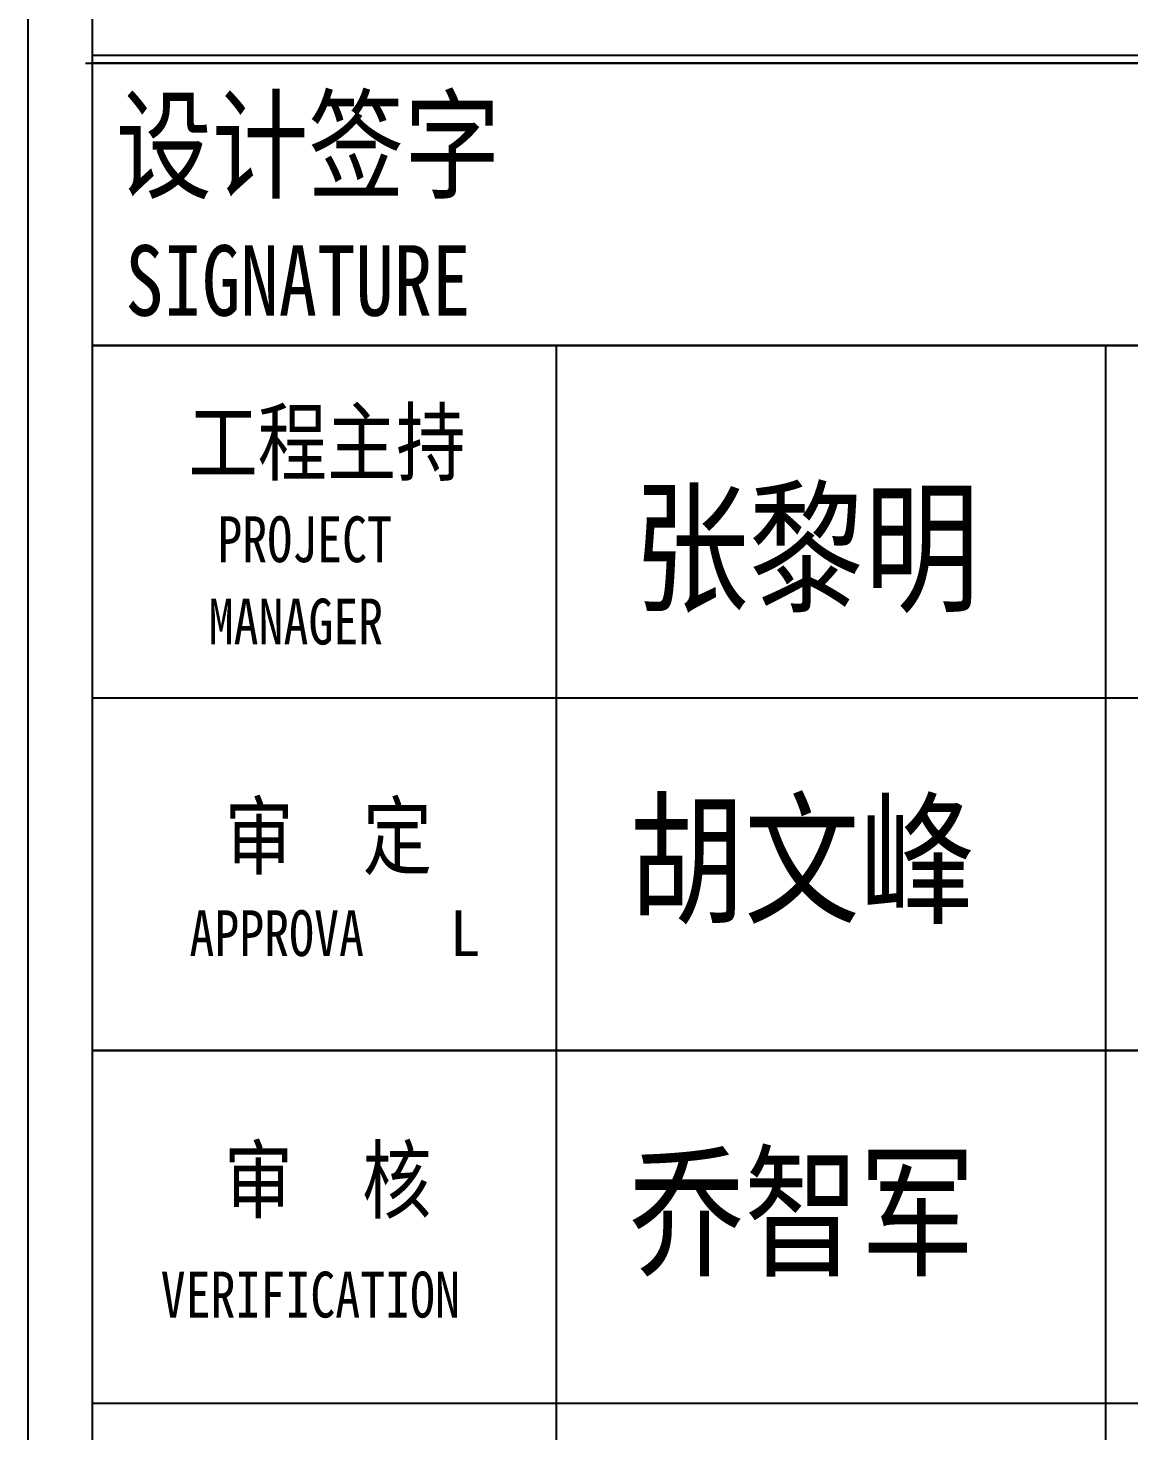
# Model space of a CAD drawing. Header units: inches. Extents: x 18712 to 314639, y 0 to 420500.
# Drawn here: x 131212 to 134335, y 177284 to 181263 of the extents above; entities that cross this region are included whole.
import ezdxf
from ezdxf.enums import TextEntityAlignment as Align

# ---------------------------------------------------------------- set-up
doc = ezdxf.new("R2010")
doc.units = ezdxf.units.IN
doc.header["$LTSCALE"] = 1000
doc.header["$MEASUREMENT"] = 0
doc.layers.get('0').update_dxf_attribs({"true_color": 0xffffff})
for name, color, linetype, true_color in [('TK', 7, 'Continuous', 0xffffff), ('TK-TEXT', 4, 'Continuous', 0x00ffff), ('ZG-图号', 2, 'Continuous', 0xffff00), ('ZG-图名', 1, 'Continuous', 0xff0000)]:
    doc.layers.add(name, color=color, linetype=linetype, true_color=true_color)
doc.styles.add('-宋体', font='simsun.ttc', dxfattribs={"height": 0.2, "bigfont": 'gbcbig.shx'})

# ---------------------------------------------------------------- blocks, each defined once
blk = doc.blocks.new('A$C6f5e09ec')
at = {"color": 7, "lineweight": -3, "true_color": 0xffffff}
for p, q in [((183.2, -81774.7), (183.2, -64560.2)), ((1498, -70937.2), (1498, -77937.2))]:
    blk.add_line(p, q, dxfattribs=at)
at = {"layer": 'TK', "lineweight": -3}
for p, q in [((0, -82054.3), (0, 0)), ((183.2, -70114.5), (5310.1, -70114.5)), ((5290.1, -70137.2), (183.2, -70137.2)), ((183.2, -70937.2), (5290.1, -70937.2)), ((183.2, -70937.2), (5290.1, -70937.2)), ((183.2, -70937.2), (5290.1, -70937.2)), ((5290.1, -70937.2), (183.2, -70937.2)), ((3057.2, -70937.2), (3057.2, -77937.2)), ((183.2, -71937.2), (5290.1, -71937.2)), ((183.2, -71937.2), (5290.1, -71937.2)), ((5290.1, -72937.2), (183.2, -72937.2)), ((183.2, -72937.2), (5290.1, -72937.2)), ((183.2, -72937.2), (5290.1, -72937.2)), ((183.2, -73937.2), (5290.1, -73937.2)), ((183.2, -73937.2), (5290.1, -73937.2))]:
    blk.add_line(p, q, dxfattribs=at)
at = {"layer": 'TK', "color": 0, "lineweight": -3}
for p, q in [((163.2, -70137.2), (5290.1, -70137.2)), ((183.2, -70114.5), (5310.1, -70114.5))]:
    blk.add_line(p, q, dxfattribs=at)
at = {"layer": 'TK', "style": '-宋体', "width": 0.8}
for s, height, p in [('设计签字', 250, (249.1, -70494.4)), ('SIGNATURE', 200, (275.7, -70853.2))]:
    blk.add_text(s, height=height, dxfattribs=at).set_placement(p)
at = {"layer": 'TK', "color": 7, "true_color": 0xffffff, "style": '-宋体', "width": 0.8}
for s, height, p in [('工程主持', 180, (455.3, -71302.2)), ('PROJECT', 130.05, (537.1, -71552.2)), ('MANAGER', 130.05, (512.3, -71785.6)), ('审  定', 180, (557.3, -72419.4)), ('APPROVA', 130.01, (457.7, -72669.4)), ('审  核', 180, (555.6, -73394.4)), ('VERIFICATION', 130.027, (376.2, -73694.4))]:
    blk.add_text(s, height=height, dxfattribs=at).set_placement(p)
at = {"layer": 'TK', "color": 7, "true_color": 0xffffff, "style": '-宋体'}
blk.add_text('L', height=130, dxfattribs=at).set_placement((1195.6, -72669.4))
at = {"layer": 'TK-TEXT', "style": '-宋体', "width": 0.8}
for s, p in [('张黎明', (1717.2, -71661.4)), ('胡文峰', (1704.7, -72545.5)), ('乔智军', (1704.7, -73545.5))]:
    blk.add_text(s, height=300, dxfattribs=at).set_placement(p)
for tag, p, height in [('若羌县文化体育广播电视和旅游局', (1802.8, -65292.4), 189), ('巴州米兰长城国家文化公园建设项目', (1722.9, -66432.8), 189), ('结构', (1853.5, -78521.8), 300), ('1:100', (4296.1, -78521.8), 300), ('2022.07', (1479.6, -80877.4), 300), ('A', (4650.8, -80873.2), 300)]:
    blk.add_attdef(tag, p, '', height=height, dxfattribs=at)
blk.add_attdef('QFAHJJ-2022-012', text='', height=300, dxfattribs=at).set_placement((3356.7, -67621.3), align=Align.CENTER)
at = {"layer": 'ZG-图号', "style": '-宋体', "width": 0.8}
blk.add_attdef('结施-03', (1804.7, -79277.2), '', height=300, dxfattribs=at)
at = {"layer": 'ZG-图名', "style": '-宋体', "width": 0.8}
blk.add_attdef('框架柱平面布置图', (1991.3, -69635.1), '', height=300, dxfattribs=at)

msp = doc.modelspace()

# ---------------------------------------------------------------- block references
msp.add_blockref('A$C6f5e09ec', (131212.2, 251300))

doc.saveas('drawing.dxf')
